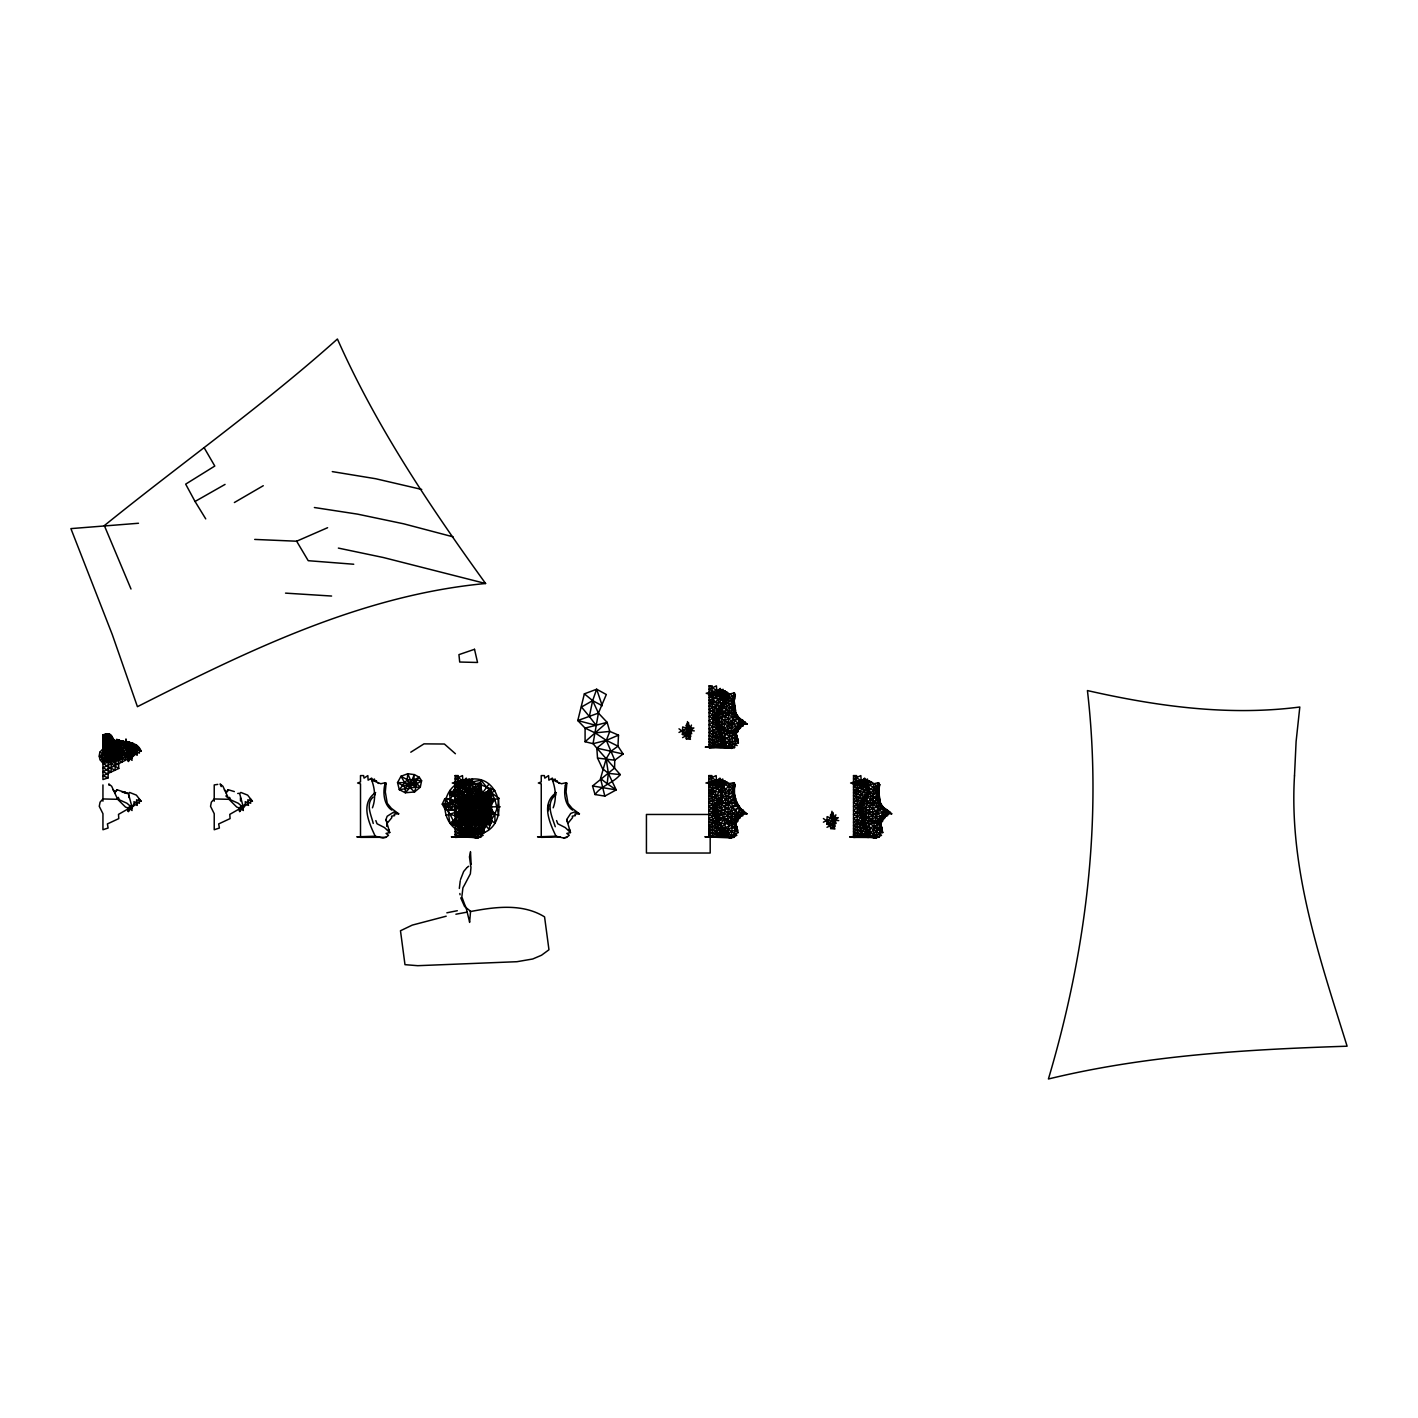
<?xml version="1.0" encoding="UTF-8"?>
<svg xmlns="http://www.w3.org/2000/svg" width="1418" height="1418" viewBox="0 0 1418 1418"><rect width="100%" height="100%" fill="white"/><g stroke="black" fill="none" stroke-linecap="round" stroke-linejoin="round"><path stroke-width="1.5" d="M455.16 775.593L468.17 784.491L466.079 786.813L455.196 784.739L461.204 782.718L466.309 778.11L467.142 780.698L462.8 780.184L452.271 783.002L455.196 783.888L458.103 783.002L458.262 775.593L455.16 775.593L455.196 778.961L464.679 784.438L470.315 792.573C455.373 803.332 466.398 822.493 469.907 836.195L477.706 838.056L483.201 835.291L475.225 829.406L466.965 826.304L455.196 831.639L461.825 834.139L470.811 833.837L472.531 836.815L478.008 831.232L483.573 828.325L480.613 819.586L464.271 809.838L462.144 803.049L455.196 799.043L462.8 795.037L469.819 787.043M731.653 748.349L724.598 746.931L705.437 747.109L722.701 746.612L731.653 748.349L732.893 733C734.932 726.885 740.87 723.145 747.286 724.119C733.62 721.354 732.202 706.075 735.357 694.838L732.627 696.078L726.955 692.232L723.712 691.736L721.372 693.473L723.02 695.937L727.842 695.05L719.741 688.971L721.372 693.473L727.7 693.881L721.425 690.265L725.378 693.207L726.477 700.368C709.549 711.269 719.21 731.653 723.854 746.471L731.653 748.349L734.559 747.587L735.41 740.373L737.52 738.601L734.559 729.88L718.199 720.114L716.09 713.325L709.124 709.337L716.728 705.313L725.431 694.926L727.7 693.881L725.892 703.062C717.012 708.185 717.526 719.954 709.124 724.864L716.976 728.462L722.506 743.776L720.663 746.63L709.124 747.534L709.106 685.869L712.208 685.869L712.049 693.278L709.124 694.164L706.217 693.278L716.746 690.46L725.13 691.062L727.7 693.881L709.124 694.164M734.825 799.273L733.638 791.953L735.073 784.562L733.141 788.887L734.577 798.104L733.124 789.613L734.435 782.949L733.638 791.953L734.825 799.273L733.053 785.944L726.654 781.956L723.428 781.46L721.248 783.285L724.687 784.526L733.638 782.718L733.514 791.368L728.373 790.606L721.939 787.717L722.329 780.715L719.458 778.695C725.236 790.269 720.131 802.907 721.283 814.818C726.37 819.71 725.325 827.456 724.279 833.802L722.418 836.726L705.136 836.833L731.139 837.878L736.864 835.291L728.338 829.016L721.815 826.942L719.883 823.769L715.753 803.067L721.744 795.09L715.062 784.402L705.916 783.002L716.462 780.184L720.787 780.698L719.954 778.11L714.849 782.683L708.84 784.739L719.724 786.511L721.815 784.349L708.805 775.593L708.823 837.099L705.136 836.833L706.129 836.939M853.512 775.593L866.522 784.491L864.431 786.813L853.53 784.739L859.556 782.718L864.661 778.11L865.494 780.698L861.151 780.184L850.623 783.002L853.53 783.888L856.454 783.002L856.614 775.593L853.512 775.593L853.53 778.961L863.03 784.438L868.667 792.573C853.707 803.332 864.732 822.493 868.259 836.195L876.058 838.056L881.553 835.291L873.577 829.406L865.317 826.304L853.53 831.639L860.177 834.139L869.145 833.837L870.882 836.815L876.359 831.232L881.925 828.325L878.965 819.586L862.605 809.838L860.496 803.049L853.53 799.043L861.134 795.037L868.17 787.043M469.588 922.427L470.563 911.278L464.572 906.474L460.744 897.86M452.466 836.939L468.773 836.336L477.706 838.056L478.947 822.724C480.986 816.608 486.941 812.869 493.358 813.826L483.006 805.725L478.504 791.545L468.614 787.77L470.989 784.81L479.993 782.718C477.281 792.166 478.433 806.399 489.511 810.369L486.551 810.174L481.411 819.551L482.829 826.127L475.225 829.406L469.907 836.195L451.491 836.833L466.717 836.354L468.56 833.483L464.785 824.142L467.656 814.801C467.231 802.854 472.052 790.287 465.795 778.695L470.794 781.938M708.84 783.888L722.382 782.541L712.97 788.514L711.801 791.262C713.325 806.115 711.535 821.199 712.722 836.23L711.712 837.134M721.071 690.974L727.576 697.585L709.124 695.015L715.151 693.012L720.255 688.386L721.071 690.974L718.837 692.87L709.124 697.337L726.477 700.368L722.56 698.064L724.935 695.104L733.939 693.012L732.503 699.943L734.613 714.016L742.908 721.585L735.357 729.845L727.647 731.794L723.162 737.005L721.532 741.508L716.994 741.596L709.124 739.062L718.731 734.418L721.602 725.077C720.61 714.566 725.803 704.002 721.372 693.473L732.096 698.985L736.669 717.473L747.286 724.119M861.151 780.184L860.85 775.593L853.53 778.961L853.53 837.364L865.069 836.354L866.912 833.483L863.137 824.142L866.008 814.801C865.583 802.854 870.404 790.287 864.147 778.695L869.145 781.938M128.613 758.081L127.744 743.192L116.843 739.54L119.36 746.134L121.399 747.109L114.078 761.36L100.04 756.556L102.947 754.589L108.973 757.106L120.016 757.336L114.326 746.506L116.825 740.391L127.372 742.695L128.382 761.555L129.18 755.156L126.45 743.298L116.843 739.54L113.582 745.903L111.668 745.833L108.814 733.744L102.947 734.772L102.947 779.563L108.105 777.862L108.247 759.073L116.329 747.18C113.883 741.561 111.668 729.136 102.947 735.605L109.913 736.421C117.534 742.075 126.521 749.448 118.952 759.658L102.929 761.59L108.973 757.106L113.848 747.835L118.066 743.511L120.3 745.407L114.326 746.506L113.564 749.626L121.664 749.041L114.876 742.748L116.843 739.54L128.435 743.794L128.435 761.023L130.491 744.468L127.868 742.27L115.992 741.384C105.783 750.211 118.279 741.118 123.065 741.401L127.372 742.695L129.446 758.701L127.744 757.407C123.579 718.873 127.638 751.416 129.446 758.701M129.605 742.27L125.528 742.624L122.692 754.039L131.75 754.943L130.846 758.896L128.382 758.541L122.692 754.039L119.467 749.697L128.382 743.404L129.729 758.612L132.034 760.332L129.605 742.27L128.382 743.404L132.193 757.584L126.964 753.082L115.673 746.914L109.186 733.744L102.947 735.109L110.799 735.162L114.592 745.779L125.528 742.624L136.518 749.626L141.109 751.079C137.44 741.437 126.734 742.128 118.421 742.961L112.625 745.177L108.814 733.744C112.341 744.237 120.3 756.468 132.193 757.584L133.753 754.181L132.317 750.565L132.459 742.979L115.266 743.351L111.668 745.833L109.062 735.162L102.947 734.772M493.358 813.826L488.962 811.309L481.411 819.551L473.718 821.518L469.216 826.729L467.586 831.232L463.048 831.32L455.196 828.786L464.785 824.142L461.435 812L465.76 804.183L470.936 789.277L469.092 779.014L466.557 780.662L468.95 782.984L468.614 787.77L471.006 789.206L472.531 796.225L470.049 817.672L472.531 836.815L451.491 836.833L474.215 836.921L477.706 838.056M727.576 697.585L720.504 690.938L723.038 689.29L726.477 706.501L723.995 727.948L726.477 747.109L705.437 747.109L723.854 746.471L729.153 739.682L736.775 736.403L735.357 729.845L740.48 720.45L743.44 720.645C731.599 716.657 733.106 702.779 733.939 693.012M891.709 813.826L887.313 811.309L879.763 819.551L872.052 821.518L867.568 826.729L865.937 831.232L861.4 831.32L853.53 828.786L863.137 824.142L859.787 812L864.111 804.183L869.358 789.206L866.965 787.77L867.284 782.984L864.909 780.662L867.444 779.014L870.882 796.225L868.401 817.672L870.882 836.815L849.843 836.833L868.259 836.195L873.577 829.406L881.181 826.127L879.763 819.551L884.903 810.174L887.845 810.369C876.767 806.399 875.633 792.166 878.345 782.718L869.34 784.81L866.965 787.77L876.856 791.545L881.358 805.725L891.709 813.826C885.293 812.869 879.337 816.608 877.299 822.724L876.058 838.056L867.107 836.336L850.818 836.939M716.462 780.184L716.161 775.593L708.84 778.961L718.323 784.367L721.443 789.95L716.444 795.25L708.84 799.043L715.753 803.067C712.669 814.092 716.356 826.056 723.198 835.255L731.227 837.666L734.276 837.294L735.127 829.902L736.899 828.165L734.045 819.267L717.419 809.66L716.055 807.586L721.744 795.09L716.444 795.25L708.84 792.786L711.801 791.262L722.56 792.502M386.689 826.357L387.291 823.167L391.847 817.619L391.545 816.165L394.665 815.634L394.08 814.003L398.688 813.826L393.938 811.965L387.167 816.272L385.944 819.586L389.755 832.561L386.068 833.429L388.532 835.291L385.962 837.294L360.509 837.364L360.509 783.888L357.602 783.002L360.509 781.938L360.491 775.593L363.593 775.593L364.054 778.127L367.829 775.593L368.131 780.184L371.64 778.11L372.473 780.698L376.514 780.786L374.192 780.893L371.126 778.695C374.866 787.823 376.018 798.476 372.455 807.817M557.256 780.786L554.934 780.893L551.868 778.695C555.608 787.823 556.76 798.476 553.18 807.817M444.703 798.813L448.442 803.173L448.407 805.654L445.057 809.288L442.256 804.13L444.703 798.813L455.302 800.443L445.057 809.288L451.403 810.245L456.436 808.366M405.388 788.018L405.3 792.751L414.552 791.971L420.277 787.203L421.589 780.769L419.303 777.259L414.375 774.618L407.764 773.732L400.975 776.284L397.536 782.63L399.309 789.666L405.3 792.751L419.303 777.259L413.666 779.935L407.232 779.67L400.975 776.284L404.715 782.63L414.552 791.971L416.963 783.782L421.589 780.769L413.666 779.935L414.375 774.618L410.546 783.232L415.456 787.203L420.277 787.203L416.963 783.782L416.094 780.574L415.456 787.203L399.309 789.666L407.232 779.67L407.764 773.732L412.709 785.164L403.102 785.661L397.536 782.63L404.715 782.63L412.709 785.164L416.963 783.782L408.933 783.587L405.388 788.018L403.102 785.661M480.578 802.251L491.071 801.79L491.869 803.12L490.274 803.581L481.624 803.386L486.392 805.477L488.802 811.114L491.408 812.585L491.266 816.272L485.931 813.719L483.095 814.818L477.033 814.056L464.679 817.335L463.473 819.338L463.881 821.501L476.235 823.876L479.213 822.121L482.12 822.369L489.706 825.17L491.514 822.121L491.532 795.835L480.294 801.188L482.421 805.123L490.858 807.976L485.931 813.719L487.207 817.601L491.266 820.189L481.482 823.45L479.213 822.121C470.936 819.515 460.566 819.143 452.98 822.227L453.352 825.311L453.955 821.43L458.049 822.334L468.578 819.852L471.698 815.12L484.832 817.743L491.514 822.121L487.757 824.691L485.63 820.543L479.603 814.889L471.361 816.396M127.744 793.353L116.843 789.702L114.876 792.928M116.825 740.391L126.273 742.784L127.691 751.505L137.262 755.191L134.302 745.212L132.459 742.979L129.18 747.534L129.57 752.054L131.342 752.497L129.109 760.615L129.729 747.552L121.469 744.698L112.625 745.177L111.668 736.102L102.947 736.084L109.984 734.435L112.022 745.531L115.266 743.351L116.932 740.214L123.065 741.401L126.273 742.784L127.053 745.496L132.317 750.565L139.407 753.118L139.212 747.977L125.387 742.217L114.876 742.748L112.182 745.921L109.186 733.744M234.36 791.581L228.138 789.702L226.171 792.928M455.196 836.886L480.631 837.294L481.464 830.079L471.715 823.752L461.594 823.184L455.196 818.54L462.729 814.552L465.299 797.696L459.343 788.674L458.953 783.994L455.196 781.938M878.983 837.294L864.998 829.034L853.53 834.582C875.42 840.236 873.541 835.344 849.843 836.833L878.983 837.294L879.816 830.079L870.049 823.752L859.946 823.184L853.53 818.54L861.063 814.552L863.651 797.696L857.677 788.674L857.305 783.994L853.53 781.938M479.993 782.718L478.504 791.545L480.737 800.496L483.006 805.725L491.461 812.833L481.482 820.88L483.999 830.363L481.464 830.079L484.442 832.561L480.755 833.429L475.296 837.489L452.324 836.797M714.282 747.481L709.124 747.64L721.354 747.304L706.253 747.091L726.477 747.109L731.936 741.525L737.927 740.639L735.428 731.156L745.389 723.109L736.952 716.019L735.853 713.573L733.23 704.516L734.719 693.225C729.543 703.417 734.825 718.252 745.584 722.436C734.099 720.379 732.113 705.809 732.627 696.078L724.882 699.553L719.706 714.459L715.363 722.276L716.976 728.462L709.124 732.45L715.913 736.137L726.069 738.087L737.147 745.567M878.345 782.718L876.856 791.545L879.089 800.496L881.358 805.725L889.795 812.833L879.834 820.88L882.333 830.363L879.816 830.079L882.776 832.561L879.089 833.429L873.648 837.489L861.151 836.638M491.461 812.833C478.451 809.536 478.008 793.708 480.791 782.949L479.195 788.851L480.383 801.737L464.271 809.838L463.899 821.27L455.196 825.666L470.138 830.345L480.631 837.294M686.294 738.813L690.761 736.58L687.5 721.602L687.695 731.546L690.46 739.327L686.294 738.813L685.39 733.461L678.992 728.817M709.124 692.214L712.899 694.288L713.272 698.95L719.245 707.99C715.363 715.541 720.415 723.694 717.845 731.546L709.124 735.942L724.084 740.639L734.559 747.587M830.718 828.537L835.184 826.304L831.923 811.309L832.118 821.27L834.883 829.034L830.718 828.537L829.814 823.184L823.397 818.54M889.795 812.833C876.803 809.536 876.359 793.708 879.142 782.949L877.547 788.851L878.717 801.737L862.605 809.838L862.25 821.27L853.53 825.666L864.998 829.034C864.59 820.827 873.648 817.707 880.188 816.272L882.616 821.217L880.312 823.167L882.776 832.561M127.744 757.407L128.559 758.275L128.542 748.828L126.326 746.063L126.45 743.298L116.382 741.047L116.453 749.378L115.248 752.604L118.952 759.658L110.019 748.261L102.947 745.602L118.066 743.511L117.588 745.389L113.582 745.903L110.427 740.054L111.827 738.813M691.452 725.077L688.599 734.418L682.572 737.608M835.876 814.801L833.004 824.142L826.995 827.332M618.496 735.144L617.964 746.169L623.122 753.986L614.756 760.208L597.527 758.081L596.818 748.119L593.043 743.688L585.085 741.72L585.085 728.108L577.8 720.557L584.358 693.845L596.659 689.237L606.319 694.519L598.414 713.094L593.043 743.688L606.337 740.373L618.496 735.144L609.793 731.404L595.099 732.893L585.085 728.108L607.117 722.347L609.793 731.404L606.337 740.373L596.818 748.119L620.269 774.6C613.214 783.215 601.781 785.164 595.028 794.523L592.547 785.98L614.579 768.024L614.756 760.208L606.337 740.373L595.099 732.893L585.085 741.72M119.36 746.134L118.563 753.029L116.63 756.29L120.016 757.336L113.848 747.835L102.947 740.994L113.068 739.788L113.582 745.903M682.377 734.453L687.695 731.546L686.844 728.462L682.696 726.92L682.377 734.453L689.52 736.988L689.857 733.372L687.854 727.753L688.669 722.861M826.8 824.177L832.118 821.27L831.267 818.168L827.119 816.644L826.8 824.177L833.944 826.694L834.28 823.096L832.277 817.477L833.075 812.567M128.559 808.455L128.382 811.716L127.744 807.569L128.435 811.202L128.613 808.242L129.446 808.88M239.837 808.455L239.66 811.716L239.039 807.569L239.731 811.202L240.971 806.275L242.141 809.075L236.753 807.055L228.954 799.309L222.945 786.281L220.109 783.924L221.19 786.6M735.073 784.562L733.443 791.811L738.087 806.523M121.399 747.109L110.019 748.261L102.947 751.026C108.087 755.067 115.975 754.996 121.505 751.894L110.551 741.649L102.947 738.991L109.576 737.2L110.799 735.162L102.947 737.502L113.493 740.036L115.673 746.914L121.469 747.286L130.598 750.211L125.759 755.191L125.263 760.349L102.947 771.729L107.396 773.767L118.775 768.45L118.421 759.977L120.3 751.753L115.585 746.222L112.554 737.892L107.112 736.35L106.51 734.205L109.984 734.435M109.062 735.162L102.947 737.218L111.26 737.998L111.898 742.181L115.585 745.655L116.843 739.54M719.724 786.511L712.492 793.92L708.84 795.817L715.541 798.21L717.384 800.284L715.275 810.866L718.394 815.315L718.607 820.295L722.4 829.548L721.797 833.164L718.678 836.939L710.453 837.045M466.079 786.813L458.829 794.062L455.196 795.817L461.878 798.104L463.509 800.319C459.237 806.629 461.045 815.598 466.823 820.26L470.811 833.837M478.664 800.089L491.408 794.257L491.177 792.13L483.751 794.062L480.064 798.263L484.584 793.016L491.337 790.96L484.3 795.959L485.736 801.524L490.788 805.477L485.754 809.27L485.931 813.719M712.899 694.288L718.607 694.714L725.13 691.062L722.808 691.169L726.193 692.817L722.116 694.767L715.47 702.052L709.124 706.093L715.824 708.38L717.437 710.595C713.165 716.923 714.973 725.874 720.769 730.554L726.477 747.109M864.431 786.813L857.181 794.062L853.53 795.817L860.23 798.104L861.843 800.319C857.571 806.629 859.379 815.598 865.175 820.26L869.145 833.837M479.692 800.106L488.802 790.127L489.99 790.216L485.576 792.432L484.655 797.909L481.003 801.595L482.723 802.322L490.965 800.39L487.526 792.006L490.504 788.337L491.124 789.028C484.229 792.201 485.842 798.688 491.018 802.872L482.989 807.746L482.421 805.123L491.532 795.835M713.998 747.144L717.526 746.949L709.124 744.858L720.592 739.327C720.184 731.103 729.242 728.001 735.782 726.565L738.211 731.511L735.907 733.443L735.286 736.633L737.52 738.601L738.37 742.837L734.684 743.723L729.242 747.765L709.124 747.251M109.363 737.502L110.817 744.698L116.524 753.064L125.263 760.349L128.382 758.541L131.342 752.497L122.976 753.295L117.907 749.253L114.415 742.394L102.947 739.647L111.668 736.102L114.025 745.177L117.818 744.769L119.467 749.697L126.716 747.002L128.382 743.404M484.442 832.561L483.573 828.325L481.358 826.357L481.978 823.167L484.265 821.217L481.836 816.272C475.296 817.707 466.238 820.827 466.664 829.034L455.196 834.582L461.187 836.655L475.296 837.489L475.42 825.701L477.76 817.158L476.714 814.003C482.474 804.697 479.249 794.683 481.429 784.562L470.936 789.277L469.163 792.467L469.837 794.842L462.8 795.037L461.878 798.104L455.196 802.464L461.293 805.92L464.874 812.567L466.823 820.26L465.724 826.694L455.196 822.174L464.058 817.477M727.842 695.05L722.116 694.767L718.837 692.87L716.746 690.46L716.444 685.869L709.124 689.254L718.607 694.714L724.244 702.867L723.765 705.136L716.728 705.313L715.824 708.38L709.124 712.74L715.239 716.214L718.802 722.861L720.769 730.554L719.67 736.988L709.124 741.915L715.753 744.415L724.74 744.131M858.705 837.187L853.53 837.364L873.648 837.489L873.754 825.701L876.111 817.158L875.066 814.003C880.826 804.697 877.6 794.683 879.763 784.562L869.287 789.277L867.515 792.467L868.17 794.842L861.134 795.037L860.23 798.104L853.53 802.464L859.645 805.92L863.207 812.567L865.175 820.26L864.076 826.694L853.53 822.174L862.41 817.477M734.276 837.294L722.4 829.548L721.815 826.942L727.434 821.306L734.045 819.267L739.132 814.535L747.002 813.826L738.76 807.267L735.091 800.284L741.26 809.465L735.127 816.006L724.261 819.905L718.607 820.295L719.227 819.179L717.012 817.53L708.84 814.57L712.279 812.301L715.842 804.254L725.573 803.191L735.658 798.954L733 788.585C725.91 790.375 720.823 796.881 721.319 804.236L731.316 810.866L736.722 816.857L737.909 821.217L735.623 823.167L735.694 826.357L738.087 832.561L727.983 837.205L710.365 837.045M489.706 825.17L487.845 803.935L483.059 801.649L481.819 797.324L485.576 792.432L491.195 791.935L481.96 795.782L480.649 797.554L483.556 801.702L491.443 804.609L486.144 809.501L486.392 810.883M102.929 761.59L106.492 761.289L107.094 746.506L105.925 744.379L102.947 743.174L115.443 741.649L117.588 745.389L116.932 740.214L119.715 744.787L117.588 745.389L116.932 740.214L132.459 742.979L134.285 755.351L129.729 758.612M708.84 781.938L712.58 783.746L712.97 788.514L716.444 795.25L719.369 797.678C714.601 800.922 719.334 823.716 717.419 809.66L736.155 801.01C739.895 807.356 740.444 813.294 734.648 819.427L737.644 830.363L731.44 830.948L725.927 836.336L708.84 836.886M127.868 745.797L128.134 743.386L118.899 741.72L114.876 742.748L111.65 745.726M595.028 794.523L604.812 796.118L616.192 789.897L607.188 783.729L608.34 773.359L606.177 758.807L610.36 751.753L617.964 746.169L606.337 740.373M464.679 817.335L466.77 816.094L465.937 820.579L455.621 821.961L454.309 820.933L456.738 820.579M722.861 785.554L721.248 783.285L722.879 782.718L720.202 780.662L722.755 779.014L726.211 796.225L725.573 803.191L723.694 817.69L718.607 820.295M470.439 851.793L470.475 851.58M481.411 819.551L482.049 826.357L483.999 830.363M735.357 729.845L735.977 736.633L737.927 740.639M879.763 819.551L879.709 826.357M241.095 806.257L240.404 810.777L241.007 808.774L243.311 810.511L242.957 807.072L245.562 805.53L245.261 801.684L248.38 803.705L247.796 799.787L252.404 801.259L247.654 795.126L240.883 792.449L239.66 793.584L243.488 807.764L239.784 807.338L242.248 809.093L243.027 805.123M106.51 734.205L105.925 744.379M463.385 806.824C463.012 795.232 481.854 795.232 481.464 806.824C481.854 818.416 463.012 818.416 463.385 806.824L456.082 801.507L453.281 792.91L456.082 784.331C508.92 755.599 516.081 852.058 459.964 831.303M451.403 810.245L452.519 803.403L442.256 804.13L448.407 805.654L452.519 803.403L455.302 805.566M469.287 815.421L469.677 817.92L474.392 820.862L473.772 822.901L472.938 823.964L468.578 819.852L467.391 821.642L465.937 820.579M725.537 696.238L723.109 702.743L723.765 705.136L718.075 711.021L721.053 718.093L730.66 724.297L731.706 727.434L729.348 735.995L729.242 747.765L724.952 747.304M466.061 823.096C464.076 813.648 461.08 803.439 467.674 795.126L461.417 784.42L455.196 783.888M480.117 798.795L471.68 803.102L462.658 804.378L458.758 812.408L455.196 814.57L463.048 818.168L462.144 803.049L455.196 806.275L461.063 808.969L466.256 817.849L470.049 817.672L476.714 814.003L488.607 811.965M729.401 694.022L728.622 700.829L729.809 707.742L734.311 712.013L721.053 718.093L718.199 720.114L716.161 725.342L709.124 728.817L715.541 733.461L718.731 734.418L720.007 733.372C718.022 723.924 715.009 713.715 721.62 705.42L715.346 694.696M734.045 709.071L725.608 713.378L716.604 714.654M864.413 823.096C862.428 813.648 859.414 803.439 866.026 795.126L859.751 784.42L853.53 783.888M878.469 798.795L870.032 803.102L861.01 804.378L857.092 812.408L853.53 814.57L861.382 818.168L860.496 803.049L853.53 806.275L859.397 808.969L864.608 817.849L868.401 817.672L875.066 814.003L886.959 811.965L887.686 815.634L881.783 817.53L879.834 820.88L880.312 823.574L870.475 827.811L866.912 833.483M371.888 780.662L374.423 779.014L375.096 781.46L380.804 783.746L385.324 782.718L384.739 785.944L386.121 782.949L385.306 791.953L387.238 803.279L391.315 808.295L398.688 813.826M552.612 780.662L555.165 779.014L555.838 781.46L561.528 783.746L566.066 782.718L565.481 785.944L566.846 782.949L566.048 791.953L567.98 803.279L572.057 808.295L579.413 813.826L574.822 814.003L575.389 815.634L572.287 816.165L572.571 817.619L568.033 823.167L566.668 819.586L570.497 832.561L566.81 833.429L569.274 835.291L566.686 837.294L563.779 838.056L555.98 836.195L537.564 836.833L541.251 837.116M733.638 782.718L733.053 785.944L734.01 785.271M476.714 814.003L463.899 807.037L464.413 801.613L467.355 800.231L469.092 797.04L472.531 796.225L478.504 791.545L478.681 785.785L473.009 781.956L466.557 780.662L468.684 780.715L468.95 782.984L467.426 783.197L471.006 789.206M875.066 814.003L862.233 807.037L862.764 801.613L865.707 800.231L867.426 797.04L870.882 796.225L876.856 791.545L877.033 785.785L871.361 781.956L864.909 780.662L867.036 780.715L867.284 782.984L865.778 783.197L869.358 789.206M128.134 751.487L126.964 750.282L127.762 744.698L126.45 743.298L120.778 745.283L116.382 741.047L120.3 745.407L117.588 747.481L110.267 761.643L102.947 760.881M739.859 807.64L721.283 814.818L717.526 812.496L732.308 806.948L736.846 802.818L736.084 802.34C734.896 806.098 748.615 814.127 742.943 811.22L734.879 820.809L736.155 825.967L728.338 829.016L728.781 837.045L710.312 837.223L725.927 836.336L731.44 816.91L738.725 805.903L736.456 803.882M125.528 742.624L118.279 747.197L114.592 745.779L113.493 740.036L102.947 744.663L109.576 747.215L116.329 747.18L118.563 749.98L102.947 748.793L100.075 752.001C96.123 762.335 108.264 766.358 115.177 770.364L114.805 757.425L117.676 749.147L115.354 744.84L102.947 742.128L112.554 737.892L112.696 739.593M604.812 796.118L600.541 778.517L606.177 758.807M458.103 783.002L468.738 782.683L459.343 788.674L458.174 791.35C459.592 806.257 458.298 821.27 459.095 836.319L455.196 836.957M726.477 700.368L722.116 694.767L718.607 694.714L713.272 698.95L712.102 701.644C713.52 716.533 712.244 731.564 713.024 746.612L709.124 747.162M856.454 783.002L867.089 782.683L857.677 788.674L856.507 791.35C857.943 806.257 856.649 821.27 857.447 836.319L850.658 836.797M595.099 732.893L607.117 722.347L598.414 713.094L577.8 720.557L596.198 725.396L589.339 716.48L592.653 700.634L596.659 689.237L602.26 705.756L592.653 700.634L584.358 693.845M736.775 736.403L727.647 731.794L720.769 730.554L730.66 724.297L734.79 713.254M721.425 690.265L722.631 690.991L722.56 698.064L732.45 701.821L726.477 706.501L723.02 707.334L721.301 710.507L718.359 711.889L717.827 717.313L721.053 718.093M460.247 880.738L459.326 888.466M456.082 829.317C441.228 818.824 441.228 794.824 456.082 784.331L488.767 829.317L491.567 820.721L488.767 812.142L479.745 812.142L482.528 820.721L481.482 823.45M126.805 742.571L119.13 740.675L116.861 748.704L114.326 746.506L120.778 745.283M474.445 813.666L470.581 822.174M131.75 805.123L130.846 809.075L125.475 807.055L117.676 799.309L111.668 786.281L108.814 783.924L109.062 785.324M729.118 783.746C729.047 796.207 728.054 808.65 727.434 821.306L736.155 825.967M716.444 795.25L715.541 798.21L708.84 802.464L714.583 805.991L714.885 817.654L708.84 822.174L721.354 826.251L716.604 831.019L708.84 834.582L714.849 837.063L724.669 837.01M475.473 783.746C475.349 796.225 474.356 808.756 473.718 821.518L482.829 826.127M733.23 704.516L729.809 707.742L728.852 711.694L727.647 731.794M873.825 783.746C873.701 796.225 872.708 808.756 872.052 821.518L881.181 826.127M127.691 751.505L127.673 754.429L129.18 755.156M100.075 752.001L106.634 756.166L114.805 757.425L121.966 762.21L123.065 754.5C115.212 755.386 110.764 763.008 102.947 763.522L110.941 749.573L115.354 744.84M491.337 790.96L483.751 794.062L482.049 798.068L483.449 799.539L491.337 799.486L489.121 799.132L487.349 796.242L490.504 788.337L490.38 795.179L484.637 801.223L482.474 800.461L481.96 795.782L491.124 789.028M460.531 879.514L463.668 871.467L467.018 867.515M412.744 783.41L413.666 779.935L414.854 785.288M129.286 743.989L130.19 747.392L134.302 745.212L136.376 744.946L136.731 746.293L132.317 750.565L127.017 749.058L128.081 754.748L132.193 757.442L128.613 746.488L129.286 743.989L122.462 741.791L123.224 743.865L127.762 744.698M685.39 733.461L688.599 734.418L690.619 730.554L689.396 725.537L687.092 723.481L686.844 728.462L678.992 732.45M829.814 823.184L833.004 824.142L835.042 820.26L833.819 815.261L831.515 813.188L831.267 818.168L823.397 822.174M721.744 795.09L722.241 801.684C729.508 804.945 737.608 809.713 740.161 817.619L735.198 822.139L737.644 830.363M477.033 814.056L474.392 820.862L480.737 818.611L491.479 818.062L483.095 814.818L479.213 822.121M548.713 808.951L548.163 810.795L548.713 804.378M118.509 764.213L108.247 759.073L106.634 756.166L105.818 752.001L107.112 736.35M731.44 816.91L730.359 813.985L732.308 806.948L731.564 800.053L734.754 796.615L729.472 797.465L722.241 801.684M102.947 754.589L109.168 750.991L115.443 741.649L115.585 745.655L115.992 741.384L126.379 742.589L134.923 748.544L139.053 748.651L141.109 751.079M481.021 780.379L463.828 833.27C484.69 831.462 497.062 819.09 498.87 798.228L491.567 792.91L481.021 780.379C455.036 783.427 444.809 797.519 449.931 823.167L465.122 829.317L472.424 830.487L477.742 823.167C498.923 817.052 487.845 782.966 467.107 790.482C445.926 796.597 457.004 830.682 477.742 823.167L486.339 825.967L486.339 816.928M475.225 815.421L472.424 824.018L465.122 829.317L457.89 829.317M480.365 785.271L479.249 792.52L482.723 807.196L491.656 812.142L481.517 805.654L480.383 801.737L475.863 797.465L472.531 796.225M734.311 695.547L733.195 702.796L735.658 714.743L739.93 718.589M878.717 785.271L877.6 792.52L881.074 807.196L889.99 812.142L879.869 805.654L878.717 801.737L874.215 797.465L870.882 796.225M480.649 797.554L483.254 795.338L491.408 794.257M714.583 805.991L708.84 810.458L712.279 812.301L715.275 810.866L708.84 806.275L715.753 803.067L714.583 806.842L717.313 811.344L715.292 814.588L708.84 818.54L714.654 822.245L716.604 831.019L720.309 835.787L731.139 837.878L732.627 822.44L735.127 816.006M117.818 744.769L120.3 740.745M487.845 803.935L490.929 798.104L489.228 796.508L489.281 791.067M490.734 789.56L487.526 792.006L484.655 797.909L487.81 801.046L491.071 801.79L489.015 803.067L481.624 803.386M461.382 819.728L460.371 821.447M480.613 819.586L484.708 813.4L484.548 807.817L481.712 804.467L478.15 788.709L467.426 783.197L469.766 781.46M566.668 819.586L570.763 813.4L574.68 811.965L579.413 813.826M734.559 729.88L738.636 723.694L742.553 722.241L743.28 725.927L737.378 727.806L735.428 731.156L735.907 733.868L726.069 738.087L722.506 743.776M878.965 819.586L883.059 813.4L882.9 807.817L880.064 804.467L876.501 788.709L865.778 783.197L868.117 781.46M711.747 783.002L711.925 775.593L708.805 775.593M712.722 836.23L715.452 834.085L716.604 831.019L722.4 829.548L708.84 825.666L714.654 822.245L718.394 815.315M720.007 733.372C726.512 732.982 731.156 738.335 737.52 738.601L735.605 732.45L740.462 727.895L738.636 723.694L738.494 718.111M481.429 784.562L479.922 788.319L481.677 800.585M735.357 694.838L733.85 698.613L735.623 710.861M879.763 784.562L878.256 788.319L880.029 800.585M484.442 806.523L481.322 802.003L479.993 791.953L480.808 787.664L478.575 789.649M738.37 716.799L735.251 712.297L733.921 702.247L734.737 697.957L732.503 699.943M733.638 791.953L734.506 796.491L734.453 787.664L733.141 788.887L733.531 792.449M882.776 806.523L879.674 802.003L878.327 791.953L879.142 787.664L876.909 789.649M462.658 804.378L466.026 797.997L469.837 794.842L464.129 800.745L467.125 807.817M861.01 804.378L864.377 797.997L868.17 794.842L862.481 800.745L865.476 807.817M110.427 740.054L111.26 737.998L109.647 739.505L110.551 741.649L109.292 744.06L107.094 746.506L102.947 747.942L109.168 750.991L114.893 759.693M481.021 798.937L484.282 793.903L491.284 793.318L479.798 798.813L480.844 796.951L489.068 795.569M129.676 756.113L132.317 750.565M385.324 782.718C382.63 791.35 383.445 804.768 391.882 810.174M566.066 782.718C563.371 791.35 564.187 804.768 572.606 810.174M459.095 836.319L463.048 831.32L461.594 823.184M713.024 746.612L716.994 741.596L715.541 733.461M853.53 836.886L857.447 836.319L860.177 834.139L861.4 831.32L859.946 823.184M481.003 801.595L490.309 801.914L490.965 800.39L484.655 797.909L482.9 795.356L484.584 793.016L486.019 793.92M715.842 804.254L721.213 796.951L717.543 800.621L720.557 807.941L730.359 813.985L741.915 812.124L747.002 813.826M243.488 807.622L245.048 804.343L248.54 805.371L247.281 801.968L250.685 803.279L250.348 798.83L252.404 801.259M111.224 743.581L113.068 739.788L110.551 741.649M110.817 744.698L102.947 747.126L106.846 748.615L114.415 742.394L116.985 748.261L119.467 749.697M468.56 833.483L472.123 827.811L481.96 823.574L481.482 820.88L483.432 817.53L489.334 815.634L488.749 814.003M744.716 812.815L741.118 809.554L744.716 812.815L734.879 820.809L736.899 828.165L725.165 823.167L719.883 823.769L724.793 830.434L721.797 833.164L715.452 834.085L708.84 831.639L715.93 827.899L720.043 823.06L717.65 820.951L712.687 819.994M717.721 815.244L721.283 814.818L718.217 817.761L719.227 819.179L715.221 824.975L708.84 828.786L716.604 831.019M469.677 817.92L463.473 819.338L469.216 819.108L473.772 822.901L479.851 819.941L482.474 820.703L488.802 814.641L491.426 815.385L482.12 822.369L473.116 816.555L463.952 820.047M479.603 814.889L476.235 823.876L472.938 823.964M130.598 750.211L129.428 754.766L130.846 758.896L116.329 747.18M488.802 811.114L491.833 809.554L486.144 809.501L483.325 805.424L488.253 803.669L491.833 809.554L491.408 812.585L488.731 814.623L491.177 811.202L485.754 809.27L484.389 802.925L480.95 803.457L484.867 798.423L490.929 798.104M460.354 837.187L455.196 837.311L471.024 837.01L455.196 837.311L455.196 778.961L462.516 775.593L462.8 780.184M458.847 820.987L458.049 822.334L452.98 822.227M480.684 803.74L477.653 803.315L469.092 797.04L471.379 793.158L478.15 788.709M734.613 714.016L731.582 713.591L723.02 707.334L725.325 703.452L732.096 698.985M879.036 803.74L875.987 803.315L867.426 797.04L869.73 793.158L876.501 788.709M720.415 830.7L716.799 836.195L714.849 837.063L705.969 836.797M481.819 797.324L478.912 800.496L481.978 799.876L484.46 797.076L489.387 796.916M482.049 826.357L481.978 823.167L486.516 817.619C484.672 810.476 472.708 805.424 479.621 797.005L475.863 797.465L469.057 801.631L465.813 799.185M735.977 736.633L735.907 733.443L737.856 730.43M737.555 820.153L735.623 823.167L737.271 818.789L740.161 817.619M884.867 817.619L880.312 823.167L882.031 818.86L884.867 817.619C883.024 810.476 871.06 805.424 877.955 797.005L874.215 797.465L867.408 801.631L864.165 799.185M116.382 791.209L116.843 789.702M227.66 791.209L228.138 789.702M857.447 836.319L861.524 836.514L865.937 831.232M470.989 784.81L473.009 781.956M724.935 695.104L726.955 692.232M869.34 784.81L871.361 781.956M477.76 817.158L482.723 807.196L478.628 806.948L469.057 801.631M731.706 727.434L736.669 717.473L732.557 717.242L719.759 709.461M719.192 799.096L721.691 800.496L715.487 809.093L717.65 820.951M876.111 817.158L881.074 807.196L876.98 806.948L867.408 801.631M122.267 742.004L121.469 747.286M463.828 804.024L458.528 796.721L458.528 787.681L463.828 780.379L481.021 833.27L486.339 825.967M500.235 806.824L444.614 806.824L449.931 814.127L458.528 816.928L463.828 809.607L455.231 806.824L449.931 799.522L449.931 790.482L494.917 823.167L494.917 814.127L489.618 806.824L481.021 804.024M472.424 797.785L477.742 790.482M449.931 814.127L453.281 820.721L458.528 825.967L488.767 784.331M472.424 815.864L467.107 823.167L458.528 825.967M490.717 823.663L482.474 820.703L478.628 816.768L463.757 820.898L456.064 821.359L455.249 822.688L453.955 821.43M736.846 802.818L731.334 803.315L722.418 797.076L726.211 796.225L729.472 797.465L734.028 794.062L722.063 792.396L725.041 789.082L721.939 787.717L726.654 781.956M722.063 792.396L728.373 786.618L732.84 785.714L733.124 789.613M455.462 796.969L449.559 794.878L456.259 787.398M489.033 809.944L490.522 808.295L484.761 807.586L488.253 803.669L491.443 804.609M373.147 797.058C365.312 804.059 371.286 815.102 373.235 823.45M133.753 754.181L139.053 748.651L136.731 746.293M467.586 831.232L463.172 836.514L461.825 834.139M721.532 741.508L717.118 746.807L715.753 744.415M475.863 797.465L479.284 794.24M874.215 797.465L877.636 794.24M114.876 742.748L112.022 745.531L110.959 742.766L113.83 742.536M375.646 792.573C359.906 803.262 368.875 822.741 375.238 836.195L383.037 838.056L385.962 837.294M556.37 792.573C540.648 803.262 549.617 822.741 555.98 836.195M128.382 793.584L129.605 792.449L136.376 795.126L141.109 801.259L136.518 799.787L137.085 803.705L133.983 801.684L134.285 805.53L131.679 807.072L132.034 810.511L129.729 808.774L129.109 810.777L129.8 806.257L130.846 809.075L128.506 807.338L132.193 807.764L128.382 793.584L129.18 797.696M483.91 820.153L481.659 822.174L483.573 828.325L479.213 827.598M882.262 820.153L880.011 822.174L881.925 828.325L877.547 827.598M719.883 823.769L724.261 819.905L727.434 821.306M734.045 819.267L742.979 815.634L741.26 809.465L738.725 805.903L732.308 806.948L737.502 804.68M726.211 796.225L733.514 791.368M467.142 780.698L455.196 787.043L467.816 789.702M865.494 780.698L853.53 787.043L866.168 789.702M869.358 837.01L853.53 836.957M480.294 801.188L483.059 801.649L487.544 798.688M481.96 823.574L470.049 817.672L466.823 820.26L473.718 821.518M880.312 823.574L868.401 817.672L865.175 820.26L872.052 821.518M720.787 780.698L708.84 787.043L721.443 789.95M113.794 742.961L115.443 741.649M129.729 747.552L123.171 751.682L119.892 751.079M131.005 589.019L104.347 525.599C181.717 462.995 263.145 405.459 337.413 339.008C376.284 426.605 429.743 506.137 485.594 583.507C361.218 595.099 247.299 651.075 137.422 706.678L112.27 634.555L70.9 528.613L138.485 523.26M467.479 867.142L468.72 866.256M713.272 837.063L717.242 836.602L708.84 837.116M465.122 784.331L472.424 779.014L472.424 834.635L479.745 829.317M475.225 798.228L482.528 792.91L491.567 792.91L494.917 799.522L498.87 815.421L445.979 798.228L448.762 806.824L456.082 812.142M449.931 823.167L494.917 790.482L479.745 784.331L472.424 783.161L467.107 790.482L458.528 787.681M469.642 815.421L462.321 820.721L453.281 820.721M490.309 801.914L484.637 801.223L483.449 799.539L484.282 793.903L485.771 796.863L491.036 798.706L486.48 801.861L482.723 803.297L482.723 802.322M723.003 711.907L729.809 707.742L733.549 707.281C728.834 712.97 733.531 720.22 738.636 723.694L730.66 724.297M106.634 756.166L100.235 760.066M721.797 833.164L724.279 833.802L726.743 832.065L725.059 827.651L735.286 823.397L734.648 819.427M461.293 805.92L455.196 810.458L462.215 815.066M715.239 716.214L709.124 720.734L716.161 725.342M859.645 805.92L853.53 810.458L860.566 815.066M484.921 794.612L489.937 792.697L488.802 790.127M686.525 724.828L687.854 727.753L686.844 728.462L686.011 725.342M718.004 727.753L716.976 728.462L716.09 713.325L709.124 716.551L714.991 719.245L720.202 728.143L723.995 727.948L735.907 733.868M830.948 814.552L832.277 817.477L831.267 818.168L830.434 815.066M410.777 752.196L424 743.865L444.401 744.025L455.408 753.738M120.388 751.735L112.766 753.383L105.818 752.001L99.26 756.166L118.775 768.45M139.212 747.977L129.428 754.766L131.679 756.893M730.359 813.985L723.694 817.69L718.217 817.761M129.8 756.078L131.75 754.943M234.378 502.521L263.269 485.718M128.382 808.721L118.509 814.375L118.775 818.611L107.396 823.929L108.105 828.023L102.947 829.743L102.947 813.702L99.26 806.328L100.075 802.163L102.947 798.954L117.676 799.309M239.677 808.721L229.787 814.375L230.071 818.611L218.673 823.929L219.4 828.023L214.224 829.743L214.224 813.702L210.538 806.328L211.353 802.163L214.224 798.954L228.954 799.309M722.418 797.076L723.464 796.455M204.263 447.911L214.792 466.043L185.669 484.141L195.046 501.476L225.054 484.407M102.947 758.187L105.871 756.556M479.798 798.813L484.229 796.739L489.228 796.508M458.049 822.334L460.921 820.756L463.881 821.501M471.698 815.12L466.575 818.239L464.023 818.239L466.77 816.786M470.315 792.573L458.174 791.35L455.196 792.786L462.8 795.037M723.02 695.937L725.892 703.062L712.102 701.644L709.124 703.08L716.728 705.313M868.667 792.573L856.507 791.35L853.53 792.786L861.134 795.037M107.396 773.767L102.947 775.806L108.105 777.862M484.46 808.756L464.714 815.315M738.406 719.05L718.66 725.608M882.811 808.756L863.066 815.315M481.517 805.654L464.874 812.567L470.049 817.672M735.463 715.948L718.802 722.861L723.995 727.948M879.869 805.654L863.207 812.567L868.401 817.672M254.708 539.425L296.646 541.215L327.593 527.709M486.516 817.619L483.68 818.86L481.978 823.167M740.462 727.895L737.626 729.136L735.907 733.443M128.382 758.541L125.475 756.875L102.947 767.794L111.065 771.817L111.348 760.332L106.846 748.615M126.805 792.733L126.45 793.477M448.442 803.173L455.302 800.443M105.659 760.066L108.247 759.073M489.086 796.632L485.771 796.863L486.994 798.99L489.121 799.132M115.248 752.604L121.505 751.894L115.195 743.298L112.182 745.921L111.898 742.181M466.735 797.04L470.315 795.693M449.559 794.878L455.479 792.786M477.742 799.522L486.339 796.721L494.917 799.522L489.618 806.824L481.021 809.607M445.979 815.421L498.87 798.228M458.528 816.928L467.107 814.127M712.97 788.514L708.84 789.791L711.801 791.262M713.272 698.95L709.124 700.084L712.102 701.644M459.343 788.674L455.196 789.791L458.174 791.35M857.677 788.674L853.53 789.791L856.507 791.35M482.049 804.024L491.869 803.12M721.691 800.496L717.88 801.507L717.455 804.183L717.313 806.877L720.557 807.941M688.723 731.28L683.139 730.855M718.873 731.28L713.289 730.855M464.927 821.004L459.343 820.579M833.146 821.004L827.563 820.579M863.278 821.004L857.695 820.579M124.483 742.447L132.228 744.68M858.829 836.797L853.53 837.24L872.549 836.921L876.058 838.056M446.191 916.205L412.284 925.103L400.479 930.757L404.981 964.665L417.743 965.693L516.932 961.705L532.725 958.993L541.516 955.236L548.961 949.759L544.565 916.879C522.267 903.071 494.634 906.953 470.209 911.597M121.664 749.041L109.168 750.991M735.286 823.397L732.627 822.44L725.165 823.167M112.483 742.394L113.369 744.964L115.425 744.556L115.266 743.351L125.918 743.085M455.887 914.22L466.947 912.164M563.566 837.878L566.686 837.294M723.198 835.255L716.799 836.195L715.452 834.085M732.893 733L725.644 734.045M478.947 822.724L471.715 823.752M877.299 822.724L870.049 823.752M713.715 836.886L716.444 836.638M116.843 743.971L119.715 744.787M217.787 784.384L214.224 784.934L214.224 801.188M712.687 722.684L715.363 722.276M458.758 812.408L461.435 812M857.092 812.408L859.787 812M715.541 798.21L719.795 798.068M107.094 746.506L120.3 745.407M715.824 708.38L719.972 708.291M461.878 798.104L466.026 797.997M860.23 798.104L864.377 797.997M711.836 747.215L714.424 747.073M471.024 837.01L457.908 836.939L460.478 836.797M857.216 836.833L856.242 836.939L858.404 836.868M712.049 693.278L726.193 692.817L720.504 690.938L723.712 691.736M713.201 710.897L718.075 711.021M459.255 800.603L464.129 800.745M857.606 800.603L862.481 800.745M734.028 794.062L734.825 798.494L733.939 794.754M724.474 693.898L727.168 693.739L724.74 692.214M487.207 817.601L484.832 817.743L483.095 814.818M724.687 747.109L713.679 747.286L731.44 748.172M723.854 746.471L720.663 746.63L716.994 741.596M458.953 783.994L466.717 783.711M857.305 783.994L865.051 783.711M482.474 820.703L488.749 820.862M375.238 836.195L356.822 836.833L360.509 837.116M469.907 836.195L466.717 836.354L463.048 831.32M868.259 836.195L865.069 836.354L861.4 831.32M468.862 780.893L471.184 780.786L472.247 782.523M867.213 780.893L869.535 780.786L870.599 782.523M483.059 801.649L489.05 800.408L491.691 801.241M482.723 803.297L487.969 801.968L490.274 803.581M385.944 819.586L387.291 823.167M711.552 836.939L714.123 836.815M712.882 800.496L717.543 800.621M712.58 783.746L720.344 783.551M459.751 836.992L467.054 836.478M487.526 792.006L486.587 792.042L487.349 796.242M116.595 743.333L115.124 743.386L117.534 745.708M720.043 823.06L714.654 822.245M715.062 784.402L721.815 784.349M479.745 801.507L488.767 801.507M710.188 814.464L646.431 814.464L646.431 853.033L710.188 853.033L710.188 835.893M122.675 741.703L123.632 741.703M861.665 836.992L865.405 836.478M859.751 784.42L866.522 784.491M461.417 784.42L468.17 784.491M483.325 805.424L489.387 805.779M724.492 781.832L721.124 779.989L724.492 781.832L720.202 780.662L723.428 781.46M560.27 836.921L541.251 837.364L541.251 783.888L538.344 783.002L541.251 781.938L541.233 775.593L544.335 775.593L544.796 778.127L548.571 775.593L548.872 780.184L552.382 778.11L553.197 780.698M717.437 747.126L721.354 747.304M285.532 593.132L331.599 596.039M125.387 792.396L122.267 792.166L126.379 792.751L122.462 791.971L125.404 792.768M353.738 564.24L308.22 560.695L296.646 541.215M694.306 730.89L690.619 730.554L687.854 727.753M838.729 820.597L835.042 820.26L832.277 817.477M597.527 758.081L602.49 768.556L608.34 773.359L620.269 774.6M725.892 703.062L723.109 702.743L732.982 704.604M877.387 794.31L867.515 792.467M479.036 794.31L469.163 792.467M731.227 837.666L724.385 836.833M118.757 743.192L123.224 743.865M314.388 507.52L357.531 514.131L403.669 523.809L453.104 536.837M332.291 471.609L375.61 478.717L421.713 489.44M623.122 753.986L596.818 748.119M592.547 785.98L616.192 789.897L608.34 773.359M689.857 733.372L691.718 733.726L690.619 730.554L693.845 727.948L690.052 728.143L688.528 725.608M834.28 823.096L836.124 823.45L835.042 820.26L838.268 817.672L834.475 817.849L832.933 815.315M460.265 782.896L467.905 784.438M736.155 801.01L731.564 800.053L729.472 797.465M338.37 548.092L383.374 557.522L485.594 583.507M870.882 836.815L869.092 836.833M472.531 836.815L470.741 836.833M733.921 702.247L735.853 713.573M878.327 791.953L880.259 803.279M479.993 791.953L481.925 803.279M479.745 799.149L481.978 799.876M882.9 807.817L884.336 808.295M484.548 807.817L486.002 808.295M118.297 753.578L120.991 754.5L118.563 753.029M723.694 817.69L732.627 822.44M726.477 706.501L729.809 707.742M237.728 793.477L239.022 793.353M733 788.585L724.687 784.526M887.313 811.309L882.935 808.455L879.195 802.978M488.962 811.309L484.584 808.455L480.844 802.978M716.746 690.46L709.106 685.869M488.058 793.991L490.38 795.179M129.676 806.275L132.193 807.622L133.753 804.343L137.262 805.371L136.004 801.968L139.407 803.279L139.053 798.83L141.109 801.259M482.989 807.746L485.754 809.27M107.024 737.963L109.647 739.505M128.435 743.794L125.404 742.589L128.134 743.386L128.613 746.488M483.254 795.338L484.3 795.959M865.831 779.989L867.036 780.715M721.124 779.989L722.329 780.715M467.479 779.989L468.684 780.715M742.908 721.585L745.389 723.109M243.488 807.764L238.242 803.262L230.744 799.876L229.556 797.359M132.193 807.764L126.964 803.262L119.467 799.876L118.279 797.359M134.285 755.351L129.251 750.866L136.376 744.946L137.085 753.543L129.18 747.534M600.541 778.517L607.188 783.729M224.345 789.95L226.72 791.811M113.068 789.95L115.443 791.811M738.37 742.837L733.141 737.874M570.497 832.561L565.268 827.598L557.77 823.752L556.583 820.597M389.755 832.561L384.526 827.598L377.028 823.752L375.841 820.597M738.087 832.561L732.893 827.173M454.894 820.295L456.064 821.359M741.118 809.554L742.943 811.22M558.32 782.523L559.277 783.445M377.578 782.523L378.553 783.445M117.676 749.147L125.475 756.875M225.87 795.941L226.951 797.093M410.546 783.232L407.232 779.67L408.933 783.587M102.947 748.793L105.818 752.001M881.447 829.317L882.333 830.363M569.15 829.317L570.054 830.363M388.426 829.317L389.312 830.363M738.76 807.267L735.304 801.879L735.57 803.279L735.322 800.585M712.279 812.301L714.371 814.801M589.339 716.48L581.504 707.015L592.653 700.634L598.414 713.094M878.274 794.807L879.213 796.491M733.868 705.083L734.79 706.767M479.922 794.807L480.862 796.491M880.188 816.272L875.969 810.777L866.575 804.148L866.026 795.126M735.782 726.565L731.564 721.053L722.17 714.424L721.62 705.42M481.836 816.272L477.618 810.777L468.241 804.148L467.674 795.126M724.279 833.802L725.927 836.336M195.046 501.476L205.734 518.882M106.722 753.348L110.569 760.066M717.012 817.53L713.857 811.965M109.576 747.215L114.805 757.425M860.177 834.139L861.524 836.514M555.271 826.729C552.045 816.715 545.079 802.73 555.891 794.842L555.236 792.467M471.148 864.271L470.51 852.253L469.447 856.844L470.971 867.621L470.351 873.842L464.147 885.63A14.162 14.162 0 0 0 462.888 887.969L461.843 896.885L464.537 904.152A64.927 64.927 0 0 1 466.221 908.247L469.588 921.984M482.528 792.91L479.745 784.331L472.424 789.631L469.642 798.228L462.321 792.91L465.122 801.507M374.494 792.467L375.15 794.842M867.178 796.136L867.426 797.04M722.772 706.412L723.02 707.334M468.826 796.136L469.092 797.04M460.052 894.793L459.857 893.5M126.964 753.082L126.716 747.002M484.265 821.447L484.353 822.883M240.457 797.696L240.528 801.028M477.742 814.127L477.742 823.167M102.947 784.934L102.947 801.188M446.847 912.82A141.658 40.661 -14.1 0 1 457.323 910.728M1294.492 775.876C1288.856 869.145 1319.803 958.497 1347.1 1046.2C1246.883 1049.48 1146.223 1055.222 1048.416 1078.992C1085.745 953.25 1102.584 821.376 1087.429 690.566C1157.035 706.359 1228.484 716.232 1299.81 707.015L1296.105 741.543L1294.492 775.876M474.516 649.302L458.936 654.637L459.698 662.029L477.547 662.472L474.516 649.302M724.828 780.786L722.524 780.893L725.378 782.381L724.828 780.786M743.156 810.369L739.647 808.295L743.156 810.369"/></g></svg>
